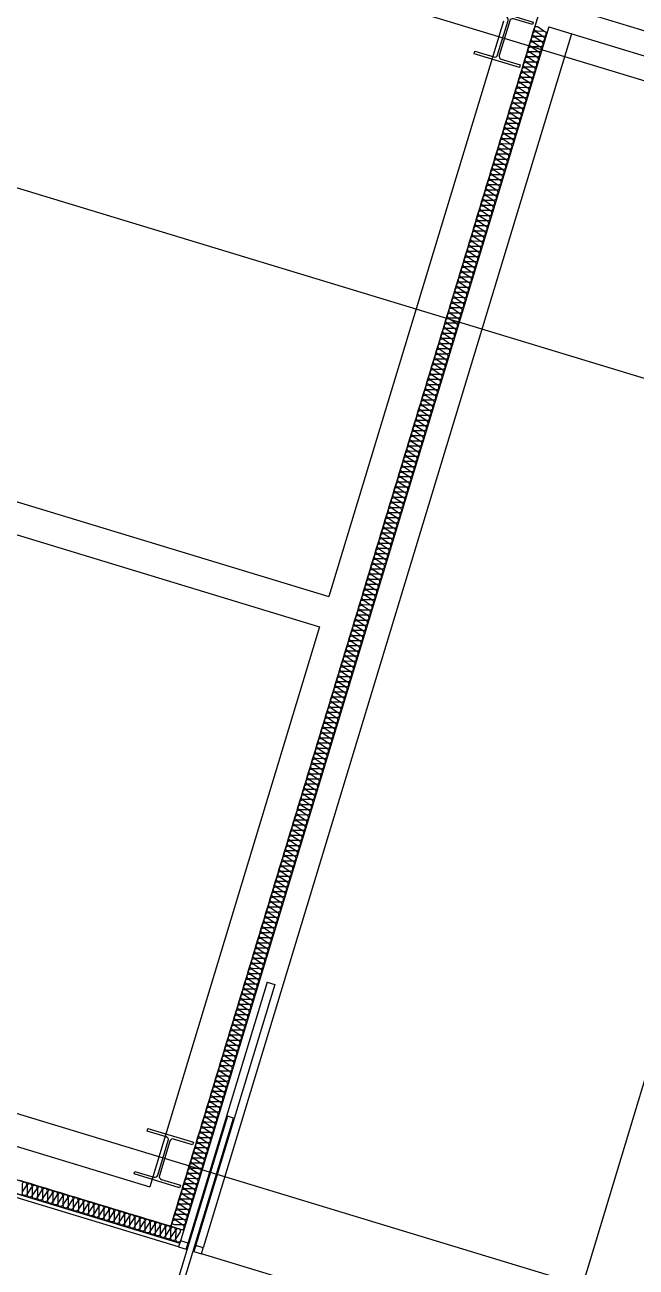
# Model space of a CAD drawing. Header units: metres. Extents: x 630750 to 860239, y 578133 to 726633.
# Drawn here: x 696844 to 700709, y 630627 to 638480 of the extents above; entities that cross this region are included whole.
import ezdxf

# ---------------------------------------------------------------- set-up
doc = ezdxf.new("R2010")
doc.units = ezdxf.units.M
doc.header["$LTSCALE"] = 300
doc.linetypes.add('CENTER', pattern=[50.8, 31.75, -6.35, 6.35, -6.35])
for name, color, linetype in [('A-CEN-1', 1, 'Continuous'), ('A-WAL-BLK', 3, 'Continuous'), ('A-WAL-DW', 7, 'Continuous'), ('IN', 8, 'Continuous'), ('KUK-DOOR-FRAME', 4, 'Continuous'), ('KUK-F-DOOR', 4, 'Continuous'), ('KUK-F-LEVEL', 4, 'Continuous'), ('KUK-WALL-DRYWALL', 4, 'Continuous'), ('KUK-WALL-FIN 1', 30, 'Continuous'), ('NP', 171, 'Continuous'), ('STEL', 3, 'Continuous'), ('STL', 3, 'Continuous')]:
    doc.layers.add(name, color=color, linetype=linetype)

# ---------------------------------------------------------------- blocks, each defined once
blk = doc.blocks.new('*U19')
at = {"layer": 'IN'}
for points in [[(0, -0.741, 1.344031), (0.35, -0.741), (0.2, -0.241, -1.344031), (0.55, -0.241), (0.4, -0.741)], [(0.4, -0.741, 1.344031), (0.75, -0.741), (0.6, -0.241, -1.344031), (0.95, -0.241), (0.8, -0.741)], [(0.8, -0.741, 1.344031), (1.15, -0.741), (1, -0.241, -1.344031), (1.35, -0.241), (1.2, -0.741)], [(1.2, -0.741, 1.344031), (1.55, -0.741), (1.4, -0.241, -1.344031), (1.75, -0.241), (1.6, -0.741)], [(1.6, -0.741, 1.344031), (1.95, -0.741), (1.8, -0.241, -1.344031), (2.15, -0.241), (2, -0.741)], [(2, -0.741, 1.344031), (2.35, -0.741), (2.2, -0.241, -1.344031), (2.55, -0.241), (2.4, -0.741)], [(2.4, -0.741, 1.344031), (2.75, -0.741), (2.6, -0.241, -1.344031), (2.95, -0.241), (2.8, -0.741)], [(2.8, -0.741, 1.344031), (3.15, -0.741), (3, -0.241, -1.344031), (3.35, -0.241), (3.2, -0.741)], [(3.2, -0.741, 1.344031), (3.55, -0.741), (3.4, -0.241, -1.344031), (3.75, -0.241), (3.6, -0.741)], [(3.6, -0.741, 1.344031), (3.95, -0.741), (3.8, -0.241, -1.344031), (4.15, -0.241), (4, -0.741)], [(4, -0.741, 1.344031), (4.35, -0.741), (4.2, -0.241, -1.344031), (4.55, -0.241), (4.4, -0.741)], [(4.4, -0.741, 1.344031), (4.75, -0.741), (4.6, -0.241, -1.344031), (4.95, -0.241), (4.8, -0.741)], [(4.8, -0.741, 1.344031), (5.15, -0.741), (5, -0.241, -1.344031), (5.35, -0.241), (5.2, -0.741)], [(5.2, -0.741, 1.344031), (5.55, -0.741), (5.4, -0.241, -1.344031), (5.75, -0.241), (5.6, -0.741)], [(5.6, -0.741, 1.344031), (5.95, -0.741), (5.8, -0.241, -1.344031), (6.15, -0.241), (6, -0.741)], [(6, -0.741, 1.344031), (6.35, -0.741), (6.2, -0.241, -1.344031), (6.55, -0.241), (6.4, -0.741)], [(6.4, -0.741, 1.344031), (6.75, -0.741), (6.6, -0.241, -1.344031), (6.95, -0.241), (6.8, -0.741)], [(6.8, -0.741, 1.344031), (7.15, -0.741), (7, -0.241, -1.344031), (7.35, -0.241), (7.2, -0.741)], [(7.2, -0.741, 1.344031), (7.55, -0.741), (7.4, -0.241, -1.344031), (7.75, -0.241), (7.6, -0.741)], [(7.6, -0.741, 1.344031), (7.95, -0.741), (7.8, -0.241, -1.344031), (8.15, -0.241), (8, -0.741)], [(8, -0.741, 1.344031), (8.35, -0.741), (8.2, -0.241, -1.344031), (8.55, -0.241), (8.4, -0.741)], [(8.4, -0.741, 1.344031), (8.75, -0.741), (8.6, -0.241, -1.344031), (8.95, -0.241), (8.8, -0.741)], [(8.8, -0.741, 1.344031), (9.15, -0.741), (9, -0.241, -1.344031), (9.35, -0.241), (9.2, -0.741)], [(9.2, -0.741, 1.344031), (9.55, -0.741), (9.4, -0.241, -1.344031), (9.75, -0.241), (9.6, -0.741)], [(9.6, -0.741, 1.344031), (9.95, -0.741), (9.8, -0.241, -1.344031), (10.15, -0.241), (10, -0.741)], [(10, -0.741, 1.344031), (10.35, -0.741), (10.2, -0.241, -1.344031), (10.55, -0.241), (10.4, -0.741)], [(10.4, -0.741, 1.344031), (10.75, -0.741), (10.6, -0.241, -1.344031), (10.95, -0.241), (10.8, -0.741)], [(10.8, -0.741, 1.344031), (11.15, -0.741), (11, -0.241, -1.344031), (11.35, -0.241), (11.2, -0.741)], [(11.2, -0.741, 1.344031), (11.55, -0.741), (11.4, -0.241, -1.344031), (11.75, -0.241), (11.6, -0.741)], [(11.6, -0.741, 1.344031), (11.95, -0.741), (11.8, -0.241, -1.344031), (12.15, -0.241), (12, -0.741)], [(12, -0.741, 1.344031), (12.35, -0.741), (12.2, -0.241, -1.344031), (12.55, -0.241), (12.4, -0.741)], [(12.4, -0.741, 1.344031), (12.75, -0.741), (12.6, -0.241, -1.344031), (12.95, -0.241), (12.8, -0.741)], [(12.8, -0.741, 1.344031), (13.15, -0.741), (13, -0.241, -1.344031), (13.35, -0.241), (13.2, -0.741)], [(13.2, -0.741, 1.344031), (13.55, -0.741), (13.4, -0.241, -1.344031), (13.75, -0.241), (13.6, -0.741)], [(13.6, -0.741, 1.344031), (13.95, -0.741), (13.8, -0.241, -1.344031), (14.15, -0.241), (14, -0.741)], [(14, -0.741, 1.344031), (14.35, -0.741), (14.2, -0.241, -1.344031), (14.55, -0.241), (14.4, -0.741)], [(14.4, -0.741, 1.344031), (14.75, -0.741), (14.6, -0.241, -1.344031), (14.95, -0.241), (14.8, -0.741)], [(14.8, -0.741, 1.344031), (15.15, -0.741), (15, -0.241, -1.344031), (15.35, -0.241), (15.2, -0.741)], [(15.2, -0.741, 1.344031), (15.55, -0.741), (15.4, -0.241, -1.344031), (15.75, -0.241), (15.6, -0.741)], [(15.6, -0.741, 1.344031), (15.95, -0.741), (15.8, -0.241, -1.344031), (16.15, -0.241), (16, -0.741)], [(16, -0.741, 1.344031), (16.35, -0.741), (16.2, -0.241, -1.344031), (16.55, -0.241), (16.4, -0.741)], [(16.4, -0.741, 1.344031), (16.75, -0.741), (16.6, -0.241, -1.344031), (16.95, -0.241), (16.8, -0.741)], [(16.8, -0.741, 1.344031), (17.15, -0.741), (17, -0.241, -1.344031), (17.35, -0.241), (17.2, -0.741)], [(17.2, -0.741, 1.344031), (17.55, -0.741), (17.4, -0.241, -1.344031), (17.75, -0.241), (17.6, -0.741)], [(17.6, -0.741, 1.344031), (17.95, -0.741), (17.8, -0.241, -1.344031), (18.15, -0.241), (18, -0.741)], [(18, -0.741, 1.344031), (18.35, -0.741), (18.2, -0.241, -1.344031), (18.55, -0.241), (18.4, -0.741)], [(18.4, -0.741, 1.344031), (18.75, -0.741), (18.6, -0.241, -1.344031), (18.95, -0.241), (18.8, -0.741)], [(18.8, -0.741, 1.344031), (19.15, -0.741), (19, -0.241, -1.344031), (19.35, -0.241), (19.2, -0.741)], [(19.2, -0.741, 1.344031), (19.55, -0.741), (19.4, -0.241, -1.344031), (19.75, -0.241), (19.6, -0.741)], [(19.6, -0.741, 1.344031), (19.95, -0.741), (19.8, -0.241, -1.344031), (20.15, -0.241), (20, -0.741)], [(20, -0.741, 1.344031), (20.35, -0.741), (20.2, -0.241, -1.344031), (20.55, -0.241), (20.4, -0.741)], [(20.4, -0.741, 1.344031), (20.75, -0.741), (20.6, -0.241, -1.344031), (20.95, -0.241), (20.8, -0.741)], [(20.8, -0.741, 1.344031), (21.15, -0.741), (21, -0.241, -1.344031), (21.35, -0.241), (21.2, -0.741)], [(21.2, -0.741, 1.344031), (21.55, -0.741), (21.4, -0.241, -1.344031), (21.75, -0.241), (21.6, -0.741)], [(21.6, -0.741, 1.344031), (21.95, -0.741), (21.8, -0.241, -1.344031), (22.15, -0.241), (22, -0.741)], [(22, -0.741, 1.344031), (22.35, -0.741), (22.2, -0.241, -1.344031), (22.55, -0.241), (22.4, -0.741)], [(22.4, -0.741, 1.344031), (22.75, -0.741), (22.6, -0.241, -1.344031), (22.95, -0.241), (22.8, -0.741)], [(22.8, -0.741, 1.344031), (23.15, -0.741), (23, -0.241, -1.344031), (23.35, -0.241), (23.2, -0.741)], [(23.2, -0.741, 1.344031), (23.55, -0.741), (23.4, -0.241, -1.344031), (23.75, -0.241), (23.6, -0.741)], [(23.6, -0.741, 1.344031), (23.95, -0.741), (23.8, -0.241, -1.344031), (24.15, -0.241), (24, -0.741)], [(24, -0.741, 1.344031), (24.35, -0.741), (24.2, -0.241, -1.344031), (24.55, -0.241), (24.4, -0.741)], [(24.4, -0.741, 1.344031), (24.75, -0.741), (24.6, -0.241, -1.344031), (24.95, -0.241), (24.8, -0.741)], [(24.8, -0.741, 1.344031), (25.15, -0.741), (25, -0.241, -1.344031), (25.35, -0.241), (25.2, -0.741)], [(25.2, -0.741, 1.344031), (25.55, -0.741), (25.4, -0.241, -1.344031), (25.75, -0.241), (25.6, -0.741)], [(25.6, -0.741, 1.344031), (25.95, -0.741), (25.8, -0.241, -1.344031), (26.15, -0.241), (26, -0.741)], [(26, -0.741, 1.344031), (26.35, -0.741), (26.2, -0.241, -1.344031), (26.55, -0.241), (26.4, -0.741)], [(26.4, -0.741, 1.344031), (26.75, -0.741), (26.6, -0.241, -1.344031), (26.95, -0.241), (26.8, -0.741)], [(26.8, -0.741, 1.344031), (27.15, -0.741), (27, -0.241, -1.344031), (27.35, -0.241), (27.2, -0.741)], [(27.2, -0.741, 1.344031), (27.55, -0.741), (27.4, -0.241, -1.344031), (27.75, -0.241), (27.6, -0.741)], [(27.6, -0.741, 1.344031), (27.95, -0.741), (27.8, -0.241, -1.344031), (28.15, -0.241), (28, -0.741)], [(28, -0.741, 1.344031), (28.35, -0.741), (28.2, -0.241, -1.344031), (28.55, -0.241), (28.4, -0.741)], [(28.4, -0.741, 1.344031), (28.75, -0.741), (28.6, -0.241, -1.344031), (28.95, -0.241), (28.8, -0.741)], [(28.8, -0.741, 1.344031), (29.15, -0.741), (29, -0.241, -1.344031), (29.35, -0.241), (29.2, -0.741)], [(29.2, -0.741, 1.344031), (29.55, -0.741), (29.4, -0.241, -1.344031), (29.75, -0.241), (29.6, -0.741)], [(29.6, -0.741, 1.344031), (29.95, -0.741), (29.8, -0.241, -1.344031), (30.15, -0.241), (30, -0.741)], [(30, -0.741, 1.344031), (30.35, -0.741), (30.2, -0.241, -1.344031), (30.55, -0.241), (30.4, -0.741)], [(30.4, -0.741, 1.344031), (30.75, -0.741), (30.6, -0.241, -1.344031), (30.95, -0.241), (30.8, -0.741)], [(30.8, -0.741, 1.344031), (31.15, -0.741), (31, -0.241, -1.344031), (31.35, -0.241), (31.2, -0.741)], [(31.2, -0.741, 1.344031), (31.55, -0.741), (31.4, -0.241, -1.344031), (31.75, -0.241), (31.6, -0.741)], [(31.6, -0.741, 1.344031), (31.95, -0.741), (31.8, -0.241, -1.344031), (32.15, -0.241), (32, -0.741)], [(32, -0.741, 1.344031), (32.35, -0.741), (32.2, -0.241, -1.344031), (32.55, -0.241), (32.4, -0.741)], [(32.4, -0.741, 1.344031), (32.75, -0.741), (32.6, -0.241, -1.344031), (32.95, -0.241), (32.8, -0.741)], [(32.8, -0.741, 1.344031), (33.15, -0.741), (33, -0.241, -1.344031), (33.35, -0.241), (33.2, -0.741)], [(33.2, -0.741, 1.344031), (33.55, -0.741), (33.4, -0.241, -1.344031), (33.75, -0.241), (33.6, -0.741)], [(33.6, -0.741, 1.344031), (33.95, -0.741), (33.8, -0.241, -1.344031), (34.15, -0.241), (34, -0.741)], [(34, -0.741, 1.344031), (34.35, -0.741), (34.2, -0.241, -1.344031), (34.55, -0.241), (34.4, -0.741)], [(34.4, -0.741, 1.344031), (34.75, -0.741), (34.6, -0.241, -1.344031), (34.95, -0.241), (34.8, -0.741)], [(34.8, -0.741, 1.344031), (35.15, -0.741), (35, -0.241, -1.344031), (35.35, -0.241), (35.2, -0.741)], [(35.2, -0.741, 1.344031), (35.55, -0.741), (35.4, -0.241, -1.344031), (35.75, -0.241), (35.6, -0.741)], [(35.6, -0.741, 1.344031), (35.95, -0.741), (35.8, -0.241, -1.344031), (36.15, -0.241), (36, -0.741)], [(36, -0.741, 1.344031), (36.35, -0.741), (36.2, -0.241, -1.344031), (36.55, -0.241), (36.4, -0.741)], [(36.4, -0.741, 1.344031), (36.75, -0.741), (36.6, -0.241, -1.344031), (36.95, -0.241), (36.8, -0.741)], [(36.8, -0.741, 1.344031), (37.15, -0.741), (37, -0.241, -1.344031), (37.35, -0.241), (37.2, -0.741)], [(37.2, -0.741, 1.344031), (37.55, -0.741), (37.4, -0.241, -1.344031), (37.75, -0.241), (37.6, -0.741)], [(37.6, -0.741, 1.344031), (37.95, -0.741), (37.8, -0.241, -1.344031), (38.15, -0.241), (38, -0.741)], [(38, -0.741, 1.344031), (38.35, -0.741), (38.2, -0.241, -1.344031), (38.55, -0.241), (38.4, -0.741)], [(38.4, -0.741, 1.344031), (38.75, -0.741), (38.6, -0.241, -1.344031), (38.95, -0.241), (38.8, -0.741)], [(38.8, -0.741, 1.344031), (39.15, -0.741), (39, -0.241, -1.344031), (39.35, -0.241), (39.2, -0.741)], [(39.2, -0.741, 1.344031), (39.55, -0.741), (39.4, -0.241, -1.344031), (39.75, -0.241), (39.6, -0.741)], [(39.6, -0.741, 1.344031), (39.95, -0.741), (39.8, -0.241, -1.344031), (40.15, -0.241), (40, -0.741)], [(40, -0.741, 1.344031), (40.35, -0.741), (40.2, -0.241, -1.344031), (40.55, -0.241), (40.4, -0.741)], [(40.4, -0.741, 1.344031), (40.75, -0.741), (40.6, -0.241, -1.344031), (40.95, -0.241), (40.8, -0.741)], [(40.8, -0.741, 1.344031), (41.15, -0.741), (41, -0.241, -1.344031), (41.35, -0.241), (41.2, -0.741)], [(41.2, -0.741, 1.344031), (41.55, -0.741), (41.4, -0.241, -1.344031), (41.75, -0.241), (41.6, -0.741)], [(41.6, -0.741, 1.344031), (41.95, -0.741), (41.8, -0.241, -1.344031), (42.15, -0.241), (42, -0.741)], [(42, -0.741, 1.344031), (42.35, -0.741), (42.2, -0.241, -1.344031), (42.55, -0.241), (42.4, -0.741)], [(42.4, -0.741, 1.344031), (42.75, -0.741), (42.6, -0.241, -1.344031), (42.95, -0.241), (42.8, -0.741)], [(42.8, -0.741, 1.344031), (43.15, -0.741), (43, -0.241, -1.344031), (43.35, -0.241), (43.2, -0.741)], [(43.2, -0.741, 1.344031), (43.55, -0.741), (43.4, -0.241, -1.344031), (43.75, -0.241), (43.6, -0.741)], [(43.6, -0.741, 1.344031), (43.95, -0.741), (43.8, -0.241, -1.344031), (44.15, -0.241), (44, -0.741)], [(44, -0.741, 1.344031), (44.35, -0.741), (44.2, -0.241, -1.344031), (44.55, -0.241), (44.4, -0.741)], [(44.4, -0.741, 1.344031), (44.75, -0.741), (44.6, -0.241, -1.344031), (44.95, -0.241), (44.8, -0.741)], [(44.8, -0.741, 1.344031), (45.15, -0.741), (45, -0.241, -1.344031), (45.35, -0.241), (45.2, -0.741)], [(45.2, -0.741, 1.344031), (45.55, -0.741), (45.4, -0.241, -1.344031), (45.75, -0.241), (45.6, -0.741)], [(45.6, -0.741, 1.344031), (45.95, -0.741), (45.8, -0.241, -1.344031), (46.15, -0.241), (46, -0.741)], [(46, -0.741, 1.344031), (46.35, -0.741), (46.2, -0.241, -1.344031), (46.55, -0.241), (46.4, -0.741)], [(46.4, -0.741, 1.344031), (46.75, -0.741), (46.6, -0.241, -1.344031), (46.95, -0.241), (46.8, -0.741)], [(46.8, -0.741, 1.344031), (47.15, -0.741), (47, -0.241, -1.344031), (47.35, -0.241), (47.2, -0.741)], [(47.2, -0.741, 1.344031), (47.55, -0.741), (47.4, -0.241, -1.344031), (47.75, -0.241), (47.6, -0.741)], [(47.6, -0.741, 1.344031), (47.95, -0.741), (47.8, -0.241, -1.344031), (48.15, -0.241), (48, -0.741)], [(48, -0.741, 1.344031), (48.35, -0.741), (48.2, -0.241, -1.344031), (48.55, -0.241), (48.4, -0.741)], [(48.4, -0.741, 1.344031), (48.75, -0.741), (48.6, -0.241, -1.344031), (48.95, -0.241), (48.8, -0.741)], [(48.8, -0.741, 1.344031), (49.15, -0.741), (49, -0.241, -1.344031), (49.35, -0.241), (49.2, -0.741)], [(49.2, -0.741, 1.344031), (49.55, -0.741), (49.4, -0.241, -1.344031), (49.75, -0.241), (49.6, -0.741)], [(49.6, -0.741, 1.344031), (49.95, -0.741), (49.8, -0.241, -1.344031), (50.15, -0.241), (50, -0.741)], [(50, -0.741, 1.344031), (50.35, -0.741), (50.2, -0.241, -1.344031), (50.55, -0.241), (50.4, -0.741)], [(50.4, -0.741, 1.344031), (50.75, -0.741), (50.6, -0.241, -1.344031), (50.95, -0.241), (50.8, -0.741)], [(50.8, -0.741, 1.344031), (51.15, -0.741), (51, -0.241, -1.344031), (51.35, -0.241), (51.2, -0.741)], [(51.2, -0.741, 1.344031), (51.55, -0.741), (51.4, -0.241, -1.344031), (51.75, -0.241), (51.6, -0.741)], [(51.6, -0.741, 1.344031), (51.95, -0.741), (51.8, -0.241, -1.344031), (52.15, -0.241), (52, -0.741)], [(52, -0.741, 1.344031), (52.35, -0.741), (52.2, -0.241, -1.344031), (52.55, -0.241), (52.4, -0.741)], [(52.4, -0.741, 1.344031), (52.75, -0.741), (52.6, -0.241, -1.344031), (52.95, -0.241), (52.8, -0.741)], [(52.8, -0.741, 1.344031), (53.15, -0.741), (53, -0.241, -1.344031), (53.35, -0.241), (53.2, -0.741)], [(53.2, -0.741, 1.344031), (53.55, -0.741), (53.4, -0.241, -1.344031), (53.75, -0.241), (53.6, -0.741)], [(53.6, -0.741, 1.344031), (53.95, -0.741), (53.8, -0.241, -1.344031), (54.15, -0.241), (54, -0.741)], [(54, -0.741, 1.344031), (54.35, -0.741), (54.2, -0.241, -1.344031), (54.55, -0.241), (54.4, -0.741)], [(54.4, -0.741, 1.344031), (54.75, -0.741), (54.6, -0.241, -1.344031), (54.95, -0.241), (54.8, -0.741)], [(54.8, -0.741, 1.344031), (55.15, -0.741), (55, -0.241, -1.344031), (55.35, -0.241), (55.2, -0.741)], [(55.2, -0.741, 1.344031), (55.55, -0.741), (55.4, -0.241, -1.344031), (55.75, -0.241), (55.6, -0.741)], [(55.6, -0.741, 1.344031), (55.95, -0.741), (55.8, -0.241, -1.344031), (56.15, -0.241), (56, -0.741)], [(56, -0.741, 1.344031), (56.35, -0.741), (56.2, -0.241, -1.344031), (56.55, -0.241), (56.4, -0.741)], [(56.4, -0.741, 1.344031), (56.75, -0.741), (56.6, -0.241, -1.344031), (56.95, -0.241), (56.8, -0.741)], [(56.8, -0.741, 1.344031), (57.15, -0.741), (57, -0.241, -1.344031), (57.35, -0.241), (57.2, -0.741)], [(57.2, -0.741, 1.344031), (57.55, -0.741), (57.4, -0.241, -1.344031), (57.75, -0.241), (57.6, -0.741)], [(57.6, -0.741, 1.344031), (57.95, -0.741), (57.8, -0.241, -1.344031), (58.15, -0.241), (58, -0.741)], [(58, -0.741, 1.344031), (58.35, -0.741), (58.2, -0.241, -1.344031), (58.55, -0.241), (58.4, -0.741)], [(58.4, -0.741, 1.344031), (58.75, -0.741), (58.6, -0.241, -1.344031), (58.95, -0.241), (58.8, -0.741)], [(58.8, -0.741, 1.344031), (59.15, -0.741), (59, -0.241, -1.344031), (59.35, -0.241), (59.2, -0.741)], [(59.2, -0.741, 1.344031), (59.55, -0.741), (59.4, -0.241, -1.344031), (59.75, -0.241), (59.6, -0.741)], [(59.6, -0.741, 1.344031), (59.95, -0.741), (59.8, -0.241, -1.344031), (60.15, -0.241), (60, -0.741)], [(60, -0.741, 1.344031), (60.35, -0.741), (60.2, -0.241, -1.344031), (60.55, -0.241), (60.4, -0.741)], [(60.4, -0.741, 1.344031), (60.75, -0.741), (60.6, -0.241, -1.344031), (60.95, -0.241), (60.8, -0.741)], [(60.8, -0.741, 1.344031), (61.15, -0.741), (61, -0.241, -1.344031), (61.35, -0.241), (61.2, -0.741)], [(61.2, -0.741, 1.344031), (61.55, -0.741), (61.4, -0.241, -1.344031), (61.75, -0.241), (61.6, -0.741)], [(61.6, -0.741, 1.344031), (61.95, -0.741), (61.8, -0.241, -1.344031), (62.15, -0.241), (62, -0.741)], [(62, -0.741, 1.344031), (62.35, -0.741), (62.2, -0.241, -1.344031), (62.55, -0.241), (62.4, -0.741)], [(62.4, -0.741, 1.344031), (62.75, -0.741), (62.6, -0.241, -1.344031), (62.95, -0.241), (62.8, -0.741)], [(62.8, -0.741, 1.344031), (63.15, -0.741), (63, -0.241, -1.344031), (63.35, -0.241), (63.2, -0.741)], [(63.2, -0.741, 1.344031), (63.55, -0.741), (63.4, -0.241, -1.344031), (63.75, -0.241), (63.6, -0.741)], [(63.6, -0.741, 1.344031), (63.95, -0.741), (63.8, -0.241, -1.344031), (64.15, -0.241), (64, -0.741)], [(64, -0.741, 1.344031), (64.35, -0.741), (64.2, -0.241, -1.344031), (64.55, -0.241), (64.4, -0.741)], [(64.4, -0.741, 1.344031), (64.75, -0.741), (64.6, -0.241, -1.344031), (64.95, -0.241), (64.8, -0.741)], [(64.8, -0.741, 1.344031), (65.15, -0.741), (65, -0.241, -1.344031), (65.35, -0.241), (65.2, -0.741)], [(65.2, -0.741, 1.344031), (65.55, -0.741), (65.4, -0.241, -1.344031), (65.75, -0.241), (65.6, -0.741)], [(65.6, -0.741, 1.344031), (65.95, -0.741), (65.8, -0.241, -1.344031), (66.15, -0.241), (66, -0.741)], [(66, -0.741, 1.344031), (66.35, -0.741), (66.2, -0.241, -1.344031), (66.55, -0.241), (66.4, -0.741)], [(66.4, -0.741, 1.344031), (66.75, -0.741), (66.6, -0.241, -1.344031), (66.95, -0.241), (66.8, -0.741)], [(66.8, -0.741, 1.344031), (67.15, -0.741), (67, -0.241, -1.344031), (67.35, -0.241), (67.2, -0.741)], [(67.2, -0.741, 1.344031), (67.55, -0.741), (67.4, -0.241, -1.344031), (67.75, -0.241), (67.6, -0.741)], [(67.6, -0.741, 1.344031), (67.95, -0.741), (67.8, -0.241, -1.344031), (68.15, -0.241), (68, -0.741)], [(68, -0.741, 1.344031), (68.35, -0.741), (68.2, -0.241, -1.344031), (68.55, -0.241), (68.4, -0.741)], [(68.4, -0.741, 1.344031), (68.75, -0.741), (68.6, -0.241, -1.344031), (68.95, -0.241), (68.8, -0.741)], [(68.8, -0.741, 1.344031), (69.15, -0.741), (69, -0.241, -1.344031), (69.35, -0.241), (69.2, -0.741)], [(69.2, -0.741, 1.344031), (69.55, -0.741), (69.4, -0.241, -1.344031), (69.75, -0.241), (69.6, -0.741)], [(69.6, -0.741, 1.344031), (69.95, -0.741), (69.8, -0.241, -1.344031), (70.15, -0.241), (70, -0.741)], [(70, -0.741, 1.344031), (70.35, -0.741), (70.2, -0.241, -1.344031), (70.55, -0.241), (70.4, -0.741)], [(70.4, -0.741, 1.344031), (70.75, -0.741), (70.6, -0.241, -1.344031), (70.95, -0.241), (70.8, -0.741)], [(70.8, -0.741, 1.344031), (71.15, -0.741), (71, -0.241, -1.344031), (71.35, -0.241), (71.2, -0.741)], [(71.2, -0.741, 1.344031), (71.55, -0.741), (71.4, -0.241, -1.344031), (71.75, -0.241), (71.6, -0.741)], [(71.6, -0.741, 1.344031), (71.95, -0.741), (71.8, -0.241, -1.344031), (72.15, -0.241), (72, -0.741)], [(72, -0.741, 1.344031), (72.35, -0.741), (72.2, -0.241, -1.344031), (72.55, -0.241), (72.4, -0.741)], [(72.4, -0.741, 1.344031), (72.75, -0.741), (72.6, -0.241, -1.344031), (72.95, -0.241), (72.8, -0.741)], [(72.8, -0.741, 1.344031), (73.15, -0.741), (73, -0.241, -1.344031), (73.35, -0.241), (73.2, -0.741)], [(73.2, -0.741, 1.344031), (73.55, -0.741), (73.4, -0.241, -1.344031), (73.75, -0.241), (73.6, -0.741)], [(73.6, -0.741, 1.344031), (73.95, -0.741), (73.8, -0.241, -1.344031), (74.15, -0.241), (74, -0.741)], [(74, -0.741, 1.344031), (74.35, -0.741), (74.2, -0.241, -1.344031), (74.55, -0.241), (74.4, -0.741)], [(74.4, -0.741, 1.344031), (74.75, -0.741), (74.6, -0.241, -1.344031), (74.95, -0.241), (74.8, -0.741)], [(74.8, -0.741, 1.344031), (75.15, -0.741), (75, -0.241, -1.344031), (75.35, -0.241), (75.2, -0.741)], [(75.2, -0.741, 1.344031), (75.55, -0.741), (75.4, -0.241, -1.344031), (75.75, -0.241), (75.6, -0.741)], [(75.6, -0.741, 1.344031), (75.95, -0.741), (75.8, -0.241, -1.344031), (76.15, -0.241), (76, -0.741)], [(76, -0.741, 1.344031), (76.35, -0.741), (76.2, -0.241, -1.344031), (76.55, -0.241), (76.4, -0.741)], [(76.4, -0.741, 1.344031), (76.75, -0.741), (76.6, -0.241, -1.344031), (76.95, -0.241), (76.8, -0.741)], [(76.8, -0.741, 1.344031), (77.15, -0.741), (77, -0.241, -1.344031), (77.35, -0.241), (77.2, -0.741)], [(77.2, -0.741, 1.344031), (77.55, -0.741), (77.4, -0.241, -1.344031), (77.75, -0.241), (77.6, -0.741)], [(77.6, -0.741, 1.344031), (77.95, -0.741), (77.8, -0.241, -1.344031), (78.15, -0.241), (78, -0.741)], [(78, -0.741, 1.344031), (78.35, -0.741), (78.2, -0.241, -1.344031), (78.55, -0.241), (78.4, -0.741)], [(78.4, -0.741, 1.344031), (78.75, -0.741), (78.6, -0.241, -1.344031), (78.95, -0.241), (78.8, -0.741)], [(78.8, -0.741, 1.344031), (79.15, -0.741), (79, -0.241, -1.344031), (79.35, -0.241), (79.2, -0.741)], [(79.2, -0.741, 1.344031), (79.55, -0.741), (79.4, -0.241, -1.344031), (79.75, -0.241), (79.6, -0.741)], [(79.6, -0.741, 1.344031), (79.95, -0.741), (79.8, -0.241, -1.344031), (80.15, -0.241), (80, -0.741)], [(80, -0.741, 1.344031), (80.35, -0.741), (80.2, -0.241, -1.344031), (80.55, -0.241), (80.4, -0.741)], [(80.4, -0.741, 1.344031), (80.75, -0.741), (80.6, -0.241, -1.344031), (80.95, -0.241), (80.8, -0.741)], [(80.8, -0.741, 1.344031), (81.15, -0.741), (81, -0.241, -1.344031), (81.35, -0.241), (81.2, -0.741)], [(81.2, -0.741, 1.344031), (81.55, -0.741), (81.4, -0.241, -1.344031), (81.75, -0.241), (81.6, -0.741)], [(81.6, -0.741, 1.344031), (81.95, -0.741), (81.8, -0.241, -1.344031), (82.15, -0.241), (82, -0.741)], [(82, -0.741, 1.344031), (82.35, -0.741), (82.2, -0.241, -1.344031), (82.55, -0.241), (82.4, -0.741)], [(82.4, -0.741, 1.344031), (82.75, -0.741), (82.6, -0.241, -1.344031), (82.95, -0.241), (82.8, -0.741)], [(82.8, -0.741, 1.344031), (83.15, -0.741), (83, -0.241, -1.344031), (83.35, -0.241), (83.2, -0.741)], [(83.2, -0.741, 1.344031), (83.55, -0.741), (83.4, -0.241, -1.344031), (83.75, -0.241), (83.6, -0.741)], [(83.6, -0.741, 1.344031), (83.95, -0.741), (83.8, -0.241, -1.344031), (84.15, -0.241), (84, -0.741)], [(84, -0.741, 1.344031), (84.35, -0.741), (84.2, -0.241, -1.344031), (84.55, -0.241), (84.4, -0.741)], [(84.4, -0.741, 1.344031), (84.75, -0.741), (84.6, -0.241, -1.344031), (84.95, -0.241), (84.8, -0.741)], [(84.8, -0.741, 1.344031), (85.15, -0.741), (85, -0.241, -1.344031), (85.35, -0.241), (85.2, -0.741)], [(85.2, -0.741, 1.344031), (85.55, -0.741), (85.4, -0.241, -1.344031), (85.75, -0.241), (85.6, -0.741)], [(85.6, -0.741, 1.344031), (85.95, -0.741), (85.8, -0.241, -1.344031), (86.15, -0.241), (86, -0.741)], [(86, -0.741, 1.344031), (86.35, -0.741), (86.2, -0.241, -1.344031), (86.55, -0.241), (86.4, -0.741)], [(86.4, -0.741, 1.344031), (86.75, -0.741), (86.6, -0.241, -1.344031), (86.95, -0.241), (86.8, -0.741)], [(86.8, -0.741, 1.344031), (87.15, -0.741), (87, -0.241, -1.344031), (87.35, -0.241), (87.2, -0.741)], [(87.2, -0.741, 1.344031), (87.55, -0.741), (87.4, -0.241, -1.344031), (87.75, -0.241), (87.6, -0.741)], [(87.6, -0.741, 1.344031), (87.95, -0.741), (87.8, -0.241, -1.344031), (88.15, -0.241), (88, -0.741)], [(88, -0.741, 1.344031), (88.35, -0.741), (88.2, -0.241, -1.344031), (88.55, -0.241), (88.4, -0.741)], [(88.4, -0.741, 1.344031), (88.75, -0.741), (88.6, -0.241, -1.344031), (88.95, -0.241), (88.8, -0.741)], [(88.8, -0.741, 1.344031), (89.15, -0.741), (89, -0.241, -1.344031), (89.35, -0.241), (89.2, -0.741)], [(89.2, -0.741, 1.344031), (89.55, -0.741), (89.4, -0.241, -1.344031), (89.75, -0.241), (89.6, -0.741)], [(89.6, -0.741, 1.344031), (89.95, -0.741), (89.8, -0.241, -1.344031), (90.15, -0.241), (90, -0.741)], [(90, -0.741, 1.344031), (90.35, -0.741), (90.2, -0.241, -1.344031), (90.55, -0.241), (90.4, -0.741)], [(90.4, -0.741, 1.344031), (90.75, -0.741), (90.6, -0.241, -1.344031), (90.95, -0.241), (90.8, -0.741)], [(90.8, -0.741, 1.344031), (91.15, -0.741), (91, -0.241, -1.344031), (91.35, -0.241), (91.2, -0.741)], [(91.2, -0.741, 1.344031), (91.55, -0.741), (91.4, -0.241, -1.344031), (91.75, -0.241), (91.6, -0.741)], [(91.6, -0.741, 1.344031), (91.95, -0.741), (91.8, -0.241, -1.344031), (92.15, -0.241), (92, -0.741)], [(92, -0.741, 1.344031), (92.35, -0.741), (92.2, -0.241, -1.344031), (92.55, -0.241), (92.4, -0.741)], [(92.4, -0.741, 1.344031), (92.75, -0.741), (92.6, -0.241, -1.344031), (92.95, -0.241), (92.8, -0.741)], [(92.8, -0.741, 1.344031), (93.15, -0.741), (93, -0.241, -1.344031), (93.35, -0.241), (93.2, -0.741)], [(93.2, -0.741, 1.344031), (93.55, -0.741), (93.4, -0.241, -1.344031), (93.75, -0.241), (93.6, -0.741)]]:
    blk.add_lwpolyline(points, format="xyb", dxfattribs=at)
at = {"layer": 'NP'}
for p, q in [((0, 0), (0.4, 0)), ((0.4, 0), (0.8, 0)), ((0.8, 0), (1.2, 0)), ((1.2, 0), (1.6, 0)), ((1.6, 0), (2, 0)), ((2, 0), (2.4, 0)), ((2.4, 0), (2.8, 0)), ((2.8, 0), (3.2, 0)), ((3.2, 0), (3.6, 0)), ((3.6, 0), (4, 0)), ((4, 0), (4.4, 0)), ((4.4, 0), (4.8, 0)), ((4.8, 0), (5.2, 0)), ((5.2, 0), (5.6, 0)), ((5.6, 0), (6, 0)), ((6, 0), (6.4, 0)), ((6.4, 0), (6.8, 0)), ((6.8, 0), (7.2, 0)), ((7.2, 0), (7.6, 0)), ((7.6, 0), (8, 0)), ((8, 0), (8.4, 0)), ((8.4, 0), (8.8, 0)), ((8.8, 0), (9.2, 0)), ((9.2, 0), (9.6, 0)), ((9.6, 0), (10, 0)), ((10, 0), (10.4, 0)), ((10.4, 0), (10.8, 0)), ((10.8, 0), (11.2, 0)), ((11.2, 0), (11.6, 0)), ((11.6, 0), (12, 0)), ((12, 0), (12.4, 0)), ((12.4, 0), (12.8, 0)), ((12.8, 0), (13.2, 0)), ((13.2, 0), (13.6, 0)), ((13.6, 0), (14, 0)), ((14, 0), (14.4, 0)), ((14.4, 0), (14.8, 0)), ((14.8, 0), (15.2, 0)), ((15.2, 0), (15.6, 0)), ((15.6, 0), (16, 0)), ((16, 0), (16.4, 0)), ((16.4, 0), (16.8, 0)), ((16.8, 0), (17.2, 0)), ((17.2, 0), (17.6, 0)), ((17.6, 0), (18, 0)), ((18, 0), (18.4, 0)), ((18.4, 0), (18.8, 0)), ((18.8, 0), (19.2, 0)), ((19.2, 0), (19.6, 0)), ((19.6, 0), (20, 0)), ((20, 0), (20.4, 0)), ((20.4, 0), (20.8, 0)), ((20.8, 0), (21.2, 0)), ((21.2, 0), (21.6, 0)), ((21.6, 0), (22, 0)), ((22, 0), (22.4, 0)), ((22.4, 0), (22.8, 0)), ((22.8, 0), (23.2, 0)), ((23.2, 0), (23.6, 0)), ((23.6, 0), (24, 0)), ((24, 0), (24.4, 0)), ((24.4, 0), (24.8, 0)), ((24.8, 0), (25.2, 0)), ((25.2, 0), (25.6, 0)), ((25.6, 0), (26, 0)), ((26, 0), (26.4, 0)), ((26.4, 0), (26.8, 0)), ((26.8, 0), (27.2, 0)), ((27.2, 0), (27.6, 0)), ((27.6, 0), (28, 0)), ((28, 0), (28.4, 0)), ((28.4, 0), (28.8, 0)), ((28.8, 0), (29.2, 0)), ((29.2, 0), (29.6, 0)), ((29.6, 0), (30, 0)), ((30, 0), (30.4, 0)), ((30.4, 0), (30.8, 0)), ((30.8, 0), (31.2, 0)), ((31.2, 0), (31.6, 0)), ((31.6, 0), (32, 0)), ((32, 0), (32.4, 0)), ((32.4, 0), (32.8, 0)), ((32.8, 0), (33.2, 0)), ((33.2, 0), (33.6, 0)), ((33.6, 0), (34, 0)), ((34, 0), (34.4, 0)), ((34.4, 0), (34.8, 0)), ((34.8, 0), (35.2, 0)), ((35.2, 0), (35.6, 0)), ((35.6, 0), (36, 0)), ((36, 0), (36.4, 0)), ((36.4, 0), (36.8, 0)), ((36.8, 0), (37.2, 0)), ((37.2, 0), (37.6, 0)), ((37.6, 0), (38, 0)), ((38, 0), (38.4, 0)), ((38.4, 0), (38.8, 0)), ((38.8, 0), (39.2, 0)), ((39.2, 0), (39.6, 0)), ((39.6, 0), (40, 0)), ((40, 0), (40.4, 0)), ((40.4, 0), (40.8, 0)), ((40.8, 0), (41.2, 0)), ((41.2, 0), (41.6, 0)), ((41.6, 0), (42, 0)), ((42, 0), (42.4, 0)), ((42.4, 0), (42.8, 0)), ((42.8, 0), (43.2, 0)), ((43.2, 0), (43.6, 0)), ((43.6, 0), (44, 0)), ((44, 0), (44.4, 0)), ((44.4, 0), (44.8, 0)), ((44.8, 0), (45.2, 0)), ((45.2, 0), (45.6, 0)), ((45.6, 0), (46, 0)), ((46, 0), (46.4, 0)), ((46.4, 0), (46.8, 0)), ((46.8, 0), (47.2, 0)), ((47.2, 0), (47.6, 0)), ((47.6, 0), (48, 0)), ((48, 0), (48.4, 0)), ((48.4, 0), (48.8, 0)), ((48.8, 0), (49.2, 0)), ((49.2, 0), (49.6, 0)), ((49.6, 0), (50, 0)), ((50, 0), (50.4, 0)), ((50.4, 0), (50.8, 0)), ((50.8, 0), (51.2, 0)), ((51.2, 0), (51.6, 0)), ((51.6, 0), (52, 0)), ((52, 0), (52.4, 0)), ((52.4, 0), (52.8, 0)), ((52.8, 0), (53.2, 0)), ((53.2, 0), (53.6, 0)), ((53.6, 0), (54, 0)), ((54, 0), (54.4, 0)), ((54.4, 0), (54.8, 0)), ((54.8, 0), (55.2, 0)), ((55.2, 0), (55.6, 0)), ((55.6, 0), (56, 0)), ((56, 0), (56.4, 0)), ((56.4, 0), (56.8, 0)), ((56.8, 0), (57.2, 0)), ((57.2, 0), (57.6, 0)), ((57.6, 0), (58, 0)), ((58, 0), (58.4, 0)), ((58.4, 0), (58.8, 0)), ((58.8, 0), (59.2, 0)), ((59.2, 0), (59.6, 0)), ((59.6, 0), (60, 0)), ((60, 0), (60.4, 0)), ((60.4, 0), (60.8, 0)), ((60.8, 0), (61.2, 0)), ((61.2, 0), (61.6, 0)), ((61.6, 0), (62, 0)), ((62, 0), (62.4, 0)), ((62.4, 0), (62.8, 0)), ((62.8, 0), (63.2, 0)), ((63.2, 0), (63.6, 0)), ((63.6, 0), (64, 0)), ((64, 0), (64.4, 0)), ((64.4, 0), (64.8, 0)), ((64.8, 0), (65.2, 0)), ((65.2, 0), (65.6, 0)), ((65.6, 0), (66, 0)), ((66, 0), (66.4, 0)), ((66.4, 0), (66.8, 0)), ((66.8, 0), (67.2, 0)), ((67.2, 0), (67.6, 0)), ((67.6, 0), (68, 0)), ((68, 0), (68.4, 0)), ((68.4, 0), (68.8, 0)), ((68.8, 0), (69.2, 0)), ((69.2, 0), (69.6, 0)), ((69.6, 0), (70, 0)), ((70, 0), (70.4, 0)), ((70.4, 0), (70.8, 0)), ((70.8, 0), (71.2, 0)), ((71.2, 0), (71.6, 0)), ((71.6, 0), (72, 0)), ((72, 0), (72.4, 0)), ((72.4, 0), (72.8, 0)), ((72.8, 0), (73.2, 0)), ((73.2, 0), (73.6, 0)), ((73.6, 0), (74, 0)), ((74, 0), (74.4, 0)), ((74.4, 0), (74.8, 0)), ((74.8, 0), (75.2, 0)), ((75.2, 0), (75.6, 0)), ((75.6, 0), (76, 0)), ((76, 0), (76.4, 0)), ((76.4, 0), (76.8, 0)), ((76.8, 0), (77.2, 0)), ((77.2, 0), (77.6, 0)), ((77.6, 0), (78, 0)), ((78, 0), (78.4, 0)), ((78.4, 0), (78.8, 0)), ((78.8, 0), (79.2, 0)), ((79.2, 0), (79.6, 0)), ((79.6, 0), (80, 0)), ((80, 0), (80.4, 0)), ((80.4, 0), (80.8, 0)), ((80.8, 0), (81.2, 0)), ((81.2, 0), (81.6, 0)), ((81.6, 0), (82, 0)), ((82, 0), (82.4, 0)), ((82.4, 0), (82.8, 0)), ((82.8, 0), (83.2, 0)), ((83.2, 0), (83.6, 0)), ((83.6, 0), (84, 0)), ((84, 0), (84.4, 0)), ((84.4, 0), (84.8, 0)), ((84.8, 0), (85.2, 0)), ((85.2, 0), (85.6, 0)), ((85.6, 0), (86, 0)), ((86, 0), (86.4, 0)), ((86.4, 0), (86.8, 0)), ((86.8, 0), (87.2, 0)), ((87.2, 0), (87.6, 0)), ((87.6, 0), (88, 0)), ((88, 0), (88.4, 0)), ((88.4, 0), (88.8, 0)), ((88.8, 0), (89.2, 0)), ((89.2, 0), (89.6, 0)), ((89.6, 0), (90, 0)), ((90, 0), (90.4, 0)), ((90.4, 0), (90.8, 0)), ((90.8, 0), (91.2, 0)), ((91.2, 0), (91.6, 0)), ((91.6, 0), (92, 0)), ((92, 0), (92.4, 0)), ((92.4, 0), (92.8, 0)), ((92.8, 0), (93.2, 0)), ((93.2, 0), (93.6, 0)), ((0, -1), (0.4, -1)), ((0.4, -1), (0.8, -1)), ((0.8, -1), (1.2, -1)), ((1.2, -1), (1.6, -1)), ((1.6, -1), (2, -1)), ((2, -1), (2.4, -1)), ((2.4, -1), (2.8, -1)), ((2.8, -1), (3.2, -1)), ((3.2, -1), (3.6, -1)), ((3.6, -1), (4, -1)), ((4, -1), (4.4, -1)), ((4.4, -1), (4.8, -1)), ((4.8, -1), (5.2, -1)), ((5.2, -1), (5.6, -1)), ((5.6, -1), (6, -1)), ((6, -1), (6.4, -1)), ((6.4, -1), (6.8, -1)), ((6.8, -1), (7.2, -1)), ((7.2, -1), (7.6, -1)), ((7.6, -1), (8, -1)), ((8, -1), (8.4, -1)), ((8.4, -1), (8.8, -1)), ((8.8, -1), (9.2, -1)), ((9.2, -1), (9.6, -1)), ((9.6, -1), (10, -1)), ((10, -1), (10.4, -1)), ((10.4, -1), (10.8, -1)), ((10.8, -1), (11.2, -1)), ((11.2, -1), (11.6, -1)), ((11.6, -1), (12, -1)), ((12, -1), (12.4, -1)), ((12.4, -1), (12.8, -1)), ((12.8, -1), (13.2, -1)), ((13.2, -1), (13.6, -1)), ((13.6, -1), (14, -1)), ((14, -1), (14.4, -1)), ((14.4, -1), (14.8, -1)), ((14.8, -1), (15.2, -1)), ((15.2, -1), (15.6, -1)), ((15.6, -1), (16, -1)), ((16, -1), (16.4, -1)), ((16.4, -1), (16.8, -1)), ((16.8, -1), (17.2, -1)), ((17.2, -1), (17.6, -1)), ((17.6, -1), (18, -1)), ((18, -1), (18.4, -1)), ((18.4, -1), (18.8, -1)), ((18.8, -1), (19.2, -1)), ((19.2, -1), (19.6, -1)), ((19.6, -1), (20, -1)), ((20, -1), (20.4, -1)), ((20.4, -1), (20.8, -1)), ((20.8, -1), (21.2, -1)), ((21.2, -1), (21.6, -1)), ((21.6, -1), (22, -1)), ((22, -1), (22.4, -1)), ((22.4, -1), (22.8, -1)), ((22.8, -1), (23.2, -1)), ((23.2, -1), (23.6, -1)), ((23.6, -1), (24, -1)), ((24, -1), (24.4, -1)), ((24.4, -1), (24.8, -1)), ((24.8, -1), (25.2, -1)), ((25.2, -1), (25.6, -1)), ((25.6, -1), (26, -1)), ((26, -1), (26.4, -1)), ((26.4, -1), (26.8, -1)), ((26.8, -1), (27.2, -1)), ((27.2, -1), (27.6, -1)), ((27.6, -1), (28, -1)), ((28, -1), (28.4, -1)), ((28.4, -1), (28.8, -1)), ((28.8, -1), (29.2, -1)), ((29.2, -1), (29.6, -1)), ((29.6, -1), (30, -1)), ((30, -1), (30.4, -1)), ((30.4, -1), (30.8, -1)), ((30.8, -1), (31.2, -1)), ((31.2, -1), (31.6, -1)), ((31.6, -1), (32, -1)), ((32, -1), (32.4, -1)), ((32.4, -1), (32.8, -1)), ((32.8, -1), (33.2, -1)), ((33.2, -1), (33.6, -1)), ((33.6, -1), (34, -1)), ((34, -1), (34.4, -1)), ((34.4, -1), (34.8, -1)), ((34.8, -1), (35.2, -1)), ((35.2, -1), (35.6, -1)), ((35.6, -1), (36, -1)), ((36, -1), (36.4, -1)), ((36.4, -1), (36.8, -1)), ((36.8, -1), (37.2, -1)), ((37.2, -1), (37.6, -1)), ((37.6, -1), (38, -1)), ((38, -1), (38.4, -1)), ((38.4, -1), (38.8, -1)), ((38.8, -1), (39.2, -1)), ((39.2, -1), (39.6, -1)), ((39.6, -1), (40, -1)), ((40, -1), (40.4, -1)), ((40.4, -1), (40.8, -1)), ((40.8, -1), (41.2, -1)), ((41.2, -1), (41.6, -1)), ((41.6, -1), (42, -1)), ((42, -1), (42.4, -1)), ((42.4, -1), (42.8, -1)), ((42.8, -1), (43.2, -1)), ((43.2, -1), (43.6, -1)), ((43.6, -1), (44, -1)), ((44, -1), (44.4, -1)), ((44.4, -1), (44.8, -1)), ((44.8, -1), (45.2, -1)), ((45.2, -1), (45.6, -1)), ((45.6, -1), (46, -1)), ((46, -1), (46.4, -1)), ((46.4, -1), (46.8, -1)), ((46.8, -1), (47.2, -1)), ((47.2, -1), (47.6, -1)), ((47.6, -1), (48, -1)), ((48, -1), (48.4, -1)), ((48.4, -1), (48.8, -1)), ((48.8, -1), (49.2, -1)), ((49.2, -1), (49.6, -1)), ((49.6, -1), (50, -1)), ((50, -1), (50.4, -1)), ((50.4, -1), (50.8, -1)), ((50.8, -1), (51.2, -1)), ((51.2, -1), (51.6, -1)), ((51.6, -1), (52, -1)), ((52, -1), (52.4, -1)), ((52.4, -1), (52.8, -1)), ((52.8, -1), (53.2, -1)), ((53.2, -1), (53.6, -1)), ((53.6, -1), (54, -1)), ((54, -1), (54.4, -1)), ((54.4, -1), (54.8, -1)), ((54.8, -1), (55.2, -1)), ((55.2, -1), (55.6, -1)), ((55.6, -1), (56, -1)), ((56, -1), (56.4, -1)), ((56.4, -1), (56.8, -1)), ((56.8, -1), (57.2, -1)), ((57.2, -1), (57.6, -1)), ((57.6, -1), (58, -1)), ((58, -1), (58.4, -1)), ((58.4, -1), (58.8, -1)), ((58.8, -1), (59.2, -1)), ((59.2, -1), (59.6, -1)), ((59.6, -1), (60, -1)), ((60, -1), (60.4, -1)), ((60.4, -1), (60.8, -1)), ((60.8, -1), (61.2, -1)), ((61.2, -1), (61.6, -1)), ((61.6, -1), (62, -1)), ((62, -1), (62.4, -1)), ((62.4, -1), (62.8, -1)), ((62.8, -1), (63.2, -1)), ((63.2, -1), (63.6, -1)), ((63.6, -1), (64, -1)), ((64, -1), (64.4, -1)), ((64.4, -1), (64.8, -1)), ((64.8, -1), (65.2, -1)), ((65.2, -1), (65.6, -1)), ((65.6, -1), (66, -1)), ((66, -1), (66.4, -1)), ((66.4, -1), (66.8, -1)), ((66.8, -1), (67.2, -1)), ((67.2, -1), (67.6, -1)), ((67.6, -1), (68, -1)), ((68, -1), (68.4, -1)), ((68.4, -1), (68.8, -1)), ((68.8, -1), (69.2, -1)), ((69.2, -1), (69.6, -1)), ((69.6, -1), (70, -1)), ((70, -1), (70.4, -1)), ((70.4, -1), (70.8, -1)), ((70.8, -1), (71.2, -1)), ((71.2, -1), (71.6, -1)), ((71.6, -1), (72, -1)), ((72, -1), (72.4, -1)), ((72.4, -1), (72.8, -1)), ((72.8, -1), (73.2, -1)), ((73.2, -1), (73.6, -1)), ((73.6, -1), (74, -1)), ((74, -1), (74.4, -1)), ((74.4, -1), (74.8, -1)), ((74.8, -1), (75.2, -1)), ((75.2, -1), (75.6, -1)), ((75.6, -1), (76, -1)), ((76, -1), (76.4, -1)), ((76.4, -1), (76.8, -1)), ((76.8, -1), (77.2, -1)), ((77.2, -1), (77.6, -1)), ((77.6, -1), (78, -1)), ((78, -1), (78.4, -1)), ((78.4, -1), (78.8, -1)), ((78.8, -1), (79.2, -1)), ((79.2, -1), (79.6, -1)), ((79.6, -1), (80, -1)), ((80, -1), (80.4, -1)), ((80.4, -1), (80.8, -1)), ((80.8, -1), (81.2, -1)), ((81.2, -1), (81.6, -1)), ((81.6, -1), (82, -1)), ((82, -1), (82.4, -1)), ((82.4, -1), (82.8, -1)), ((82.8, -1), (83.2, -1)), ((83.2, -1), (83.6, -1)), ((83.6, -1), (84, -1)), ((84, -1), (84.4, -1)), ((84.4, -1), (84.8, -1)), ((84.8, -1), (85.2, -1)), ((85.2, -1), (85.6, -1)), ((85.6, -1), (86, -1)), ((86, -1), (86.4, -1)), ((86.4, -1), (86.8, -1)), ((86.8, -1), (87.2, -1)), ((87.2, -1), (87.6, -1)), ((87.6, -1), (88, -1)), ((88, -1), (88.4, -1)), ((88.4, -1), (88.8, -1)), ((88.8, -1), (89.2, -1)), ((89.2, -1), (89.6, -1)), ((89.6, -1), (90, -1)), ((90, -1), (90.4, -1)), ((90.4, -1), (90.8, -1)), ((90.8, -1), (91.2, -1)), ((91.2, -1), (91.6, -1)), ((91.6, -1), (92, -1)), ((92, -1), (92.4, -1)), ((92.4, -1), (92.8, -1)), ((92.8, -1), (93.2, -1)), ((93.2, -1), (93.6, -1))]:
    blk.add_line(p, q, dxfattribs=at)
blk = doc.blocks.new('*U18')
at = {"layer": 'IN'}
for points in [[(-12, -0.741, -1.344031), (-12.35, -0.741), (-12.2, -0.241, 1.344031), (-12.55, -0.241), (-12.4, -0.741)], [(-11.6, -0.741, -1.344031), (-11.95, -0.741), (-11.8, -0.241, 1.344031), (-12.15, -0.241), (-12, -0.741)], [(-11.2, -0.741, -1.344031), (-11.55, -0.741), (-11.4, -0.241, 1.344031), (-11.75, -0.241), (-11.6, -0.741)], [(-10.8, -0.741, -1.344031), (-11.15, -0.741), (-11, -0.241, 1.344031), (-11.35, -0.241), (-11.2, -0.741)], [(-10.4, -0.741, -1.344031), (-10.75, -0.741), (-10.6, -0.241, 1.344031), (-10.95, -0.241), (-10.8, -0.741)], [(-10, -0.741, -1.344031), (-10.35, -0.741), (-10.2, -0.241, 1.344031), (-10.55, -0.241), (-10.4, -0.741)], [(-9.6, -0.741, -1.344031), (-9.95, -0.741), (-9.8, -0.241, 1.344031), (-10.15, -0.241), (-10, -0.741)], [(-9.2, -0.741, -1.344031), (-9.55, -0.741), (-9.4, -0.241, 1.344031), (-9.75, -0.241), (-9.6, -0.741)], [(-8.8, -0.741, -1.344031), (-9.15, -0.741), (-9, -0.241, 1.344031), (-9.35, -0.241), (-9.2, -0.741)], [(-8.4, -0.741, -1.344031), (-8.75, -0.741), (-8.6, -0.241, 1.344031), (-8.95, -0.241), (-8.8, -0.741)], [(-8, -0.741, -1.344031), (-8.35, -0.741), (-8.2, -0.241, 1.344031), (-8.55, -0.241), (-8.4, -0.741)], [(-7.6, -0.741, -1.344031), (-7.95, -0.741), (-7.8, -0.241, 1.344031), (-8.15, -0.241), (-8, -0.741)], [(-7.2, -0.741, -1.344031), (-7.55, -0.741), (-7.4, -0.241, 1.344031), (-7.75, -0.241), (-7.6, -0.741)], [(-6.8, -0.741, -1.344031), (-7.15, -0.741), (-7, -0.241, 1.344031), (-7.35, -0.241), (-7.2, -0.741)], [(-6.4, -0.741, -1.344031), (-6.75, -0.741), (-6.6, -0.241, 1.344031), (-6.95, -0.241), (-6.8, -0.741)], [(-6, -0.741, -1.344031), (-6.35, -0.741), (-6.2, -0.241, 1.344031), (-6.55, -0.241), (-6.4, -0.741)], [(-5.6, -0.741, -1.344031), (-5.95, -0.741), (-5.8, -0.241, 1.344031), (-6.15, -0.241), (-6, -0.741)], [(-5.2, -0.741, -1.344031), (-5.55, -0.741), (-5.4, -0.241, 1.344031), (-5.75, -0.241), (-5.6, -0.741)], [(-4.8, -0.741, -1.344031), (-5.15, -0.741), (-5, -0.241, 1.344031), (-5.35, -0.241), (-5.2, -0.741)], [(-4.4, -0.741, -1.344031), (-4.75, -0.741), (-4.6, -0.241, 1.344031), (-4.95, -0.241), (-4.8, -0.741)], [(-4, -0.741, -1.344031), (-4.35, -0.741), (-4.2, -0.241, 1.344031), (-4.55, -0.241), (-4.4, -0.741)], [(-3.6, -0.741, -1.344031), (-3.95, -0.741), (-3.8, -0.241, 1.344031), (-4.15, -0.241), (-4, -0.741)], [(-3.2, -0.741, -1.344031), (-3.55, -0.741), (-3.4, -0.241, 1.344031), (-3.75, -0.241), (-3.6, -0.741)], [(-2.8, -0.741, -1.344031), (-3.15, -0.741), (-3, -0.241, 1.344031), (-3.35, -0.241), (-3.2, -0.741)], [(-2.4, -0.741, -1.344031), (-2.75, -0.741), (-2.6, -0.241, 1.344031), (-2.95, -0.241), (-2.8, -0.741)], [(-2, -0.741, -1.344031), (-2.35, -0.741), (-2.2, -0.241, 1.344031), (-2.55, -0.241), (-2.4, -0.741)], [(-1.6, -0.741, -1.344031), (-1.95, -0.741), (-1.8, -0.241, 1.344031), (-2.15, -0.241), (-2, -0.741)], [(-1.2, -0.741, -1.344031), (-1.55, -0.741), (-1.4, -0.241, 1.344031), (-1.75, -0.241), (-1.6, -0.741)], [(-0.8, -0.741, -1.344031), (-1.15, -0.741), (-1, -0.241, 1.344031), (-1.35, -0.241), (-1.2, -0.741)], [(-0.4, -0.741, -1.344031), (-0.75, -0.741), (-0.6, -0.241, 1.344031), (-0.95, -0.241), (-0.8, -0.741)], [(0, -0.741, -1.344031), (-0.35, -0.741), (-0.2, -0.241, 1.344031), (-0.55, -0.241), (-0.4, -0.741)]]:
    blk.add_lwpolyline(points, format="xyb", dxfattribs=at)
at = {"layer": 'NP'}
for p, q in [((-12.4, 0), (-12.8, 0)), ((-12, 0), (-12.4, 0)), ((-11.6, 0), (-12, 0)), ((-11.2, 0), (-11.6, 0)), ((-10.8, 0), (-11.2, 0)), ((-10.4, 0), (-10.8, 0)), ((-10, 0), (-10.4, 0)), ((-9.6, 0), (-10, 0)), ((-9.2, 0), (-9.6, 0)), ((-8.8, 0), (-9.2, 0)), ((-8.4, 0), (-8.8, 0)), ((-8, 0), (-8.4, 0)), ((-7.6, 0), (-8, 0)), ((-7.2, 0), (-7.6, 0)), ((-6.8, 0), (-7.2, 0)), ((-6.4, 0), (-6.8, 0)), ((-6, 0), (-6.4, 0)), ((-5.6, 0), (-6, 0)), ((-5.2, 0), (-5.6, 0)), ((-4.8, 0), (-5.2, 0)), ((-4.4, 0), (-4.8, 0)), ((-4, 0), (-4.4, 0)), ((-3.6, 0), (-4, 0)), ((-3.2, 0), (-3.6, 0)), ((-2.8, 0), (-3.2, 0)), ((-2.4, 0), (-2.8, 0)), ((-2, 0), (-2.4, 0)), ((-1.6, 0), (-2, 0)), ((-1.2, 0), (-1.6, 0)), ((-0.8, 0), (-1.2, 0)), ((-0.4, 0), (-0.8, 0)), ((0, 0), (-0.4, 0)), ((-12, -1), (-12.4, -1)), ((-11.6, -1), (-12, -1)), ((-11.2, -1), (-11.6, -1)), ((-10.8, -1), (-11.2, -1)), ((-10.4, -1), (-10.8, -1)), ((-10, -1), (-10.4, -1)), ((-9.6, -1), (-10, -1)), ((-9.2, -1), (-9.6, -1)), ((-8.8, -1), (-9.2, -1)), ((-8.4, -1), (-8.8, -1)), ((-8, -1), (-8.4, -1)), ((-7.6, -1), (-8, -1)), ((-7.2, -1), (-7.6, -1)), ((-6.8, -1), (-7.2, -1)), ((-6.4, -1), (-6.8, -1)), ((-6, -1), (-6.4, -1)), ((-5.6, -1), (-6, -1)), ((-5.2, -1), (-5.6, -1)), ((-4.8, -1), (-5.2, -1)), ((-4.4, -1), (-4.8, -1)), ((-4, -1), (-4.4, -1)), ((-3.6, -1), (-4, -1)), ((-3.2, -1), (-3.6, -1)), ((-2.8, -1), (-3.2, -1)), ((-2.4, -1), (-2.8, -1)), ((-2, -1), (-2.4, -1)), ((-1.6, -1), (-2, -1)), ((-1.2, -1), (-1.6, -1)), ((-0.8, -1), (-1.2, -1)), ((-0.4, -1), (-0.8, -1)), ((0, -1), (-0.4, -1))]:
    blk.add_line(p, q, dxfattribs=at)
blk = doc.blocks.new('*U12')
at = {"layer": 'STEL'}
blk.add_lwpolyline([(-20.5, -14, -0.414214), (-4.5, -30), (-4.5, -220, -0.414214), (-20.5, -236), (-125, -236), (-125, -250), (125, -250), (125, -236), (20.5, -236, -0.414214), (4.5, -220), (4.5, -30, -0.414214), (20.5, -14), (125, -14), (125, 0), (-125, 0), (-125, -14)], format="xyb", close=True, dxfattribs=at)

msp = doc.modelspace()

# ---------------------------------------------------------------- linework, layer by layer
at = {"layer": 'A-CEN-1', "linetype": 'Continuous'}
for p, q in [((694392.6, 640060), (741351.2, 625810.8)), ((694613.3, 611537), (703069.8, 639405.6)), ((693870, 638337.6), (740828.6, 624088.3))]:
    msp.add_line(p, q, dxfattribs=at)
at = {"layer": 'A-CEN-1', "linetype": 'CENTER'}
msp.add_line((681375.9, 636276.6), (739202.5, 618729.6), dxfattribs=at)
at = {"layer": 'A-WAL-BLK'}
for p, q in [((700119.2, 638635.8), (697767.2, 630884.8)), ((700119.2, 638635.8), (697767.2, 630884.8)), ((699869.7, 638502.5), (698766.3, 634866.2)), ((699869.7, 638502.5), (698766.3, 634866.2)), ((694986.5, 636013.2), (698766.3, 634866.2)), ((694986.5, 636013.2), (698766.3, 634866.2)), ((694928.4, 635821.8), (698708.2, 634674.8)), ((694928.4, 635821.8), (698708.2, 634674.8)), ((698708.2, 634674.8), (697633.9, 631134.3)), ((698708.2, 634674.8), (697633.9, 631134.3)), ((694236.9, 632165.1), (697633.9, 631134.3)), ((694236.9, 632165.1), (697633.9, 631134.3)), ((694178.8, 631973.7), (697767.2, 630884.8)), ((694178.8, 631973.7), (697767.2, 630884.8))]:
    msp.add_line(p, q, dxfattribs=at)
at = {"layer": 'A-WAL-DW'}
for p, q in [((707981.5, 636250.1), (700119.2, 638635.8)), ((700156.9, 638467.6), (697823.8, 630778.8)), ((700156.9, 638467.6), (697823.8, 630778.8)), ((693498.6, 632091.3), (697823.8, 630778.8)), ((693498.6, 632091.3), (697823.8, 630778.8))]:
    msp.add_line(p, q, dxfattribs=at)
at = {"layer": 'KUK-DOOR-FRAME', "elevation": 0}
msp.add_lwpolyline([(697876.4, 630779), (697828.5, 630793.5), (697816.9, 630755.2), (697864.8, 630740.7)], close=True, dxfattribs=at)
at = {"layer": 'KUK-DOOR-FRAME'}
msp.add_lwpolyline([(697972.3, 630749.8), (697924.5, 630764.4), (697912.8, 630726.1), (697960.7, 630711.6)], close=True, dxfattribs=at)
at = {"layer": 'KUK-F-DOOR', "elevation": 0}
msp.add_lwpolyline([(698163.4, 631569.2), (698125.1, 631580.8), (697610.7, 629887.3), (697648.9, 629875.7)], close=True, dxfattribs=at)
at = {"layer": 'KUK-F-LEVEL', "color": 7}
msp.add_line((700156.9, 638467.6), (707937.9, 636106.5, 0), dxfattribs=at)
at = {"layer": 'KUK-F-LEVEL', "color": 4}
msp.add_line((700544.8, 629927.1, 0), (697960.9, 630712.1, 0), dxfattribs=at)
at = {"layer": 'KUK-WALL-DRYWALL'}
for p, q in [((700300.5, 638424.1), (697971.8, 630750)), ((698377.3, 632429.1, 0), (697864.8, 630740.7, 0)), ((698425.2, 632414.6, 0), (697912.6, 630726.2, 0)), ((698377.3, 632429.1, 0), (698425.2, 632414.6, 0))]:
    msp.add_line(p, q, dxfattribs=at)
for points in [[(700156.9, 638467.6), (697823.8, 630778.8), (693498.6, 632091.3), (695824.7, 639757.1)], [(697824.2, 630779.1), (693498.7, 632091.7), (695824.7, 639757.1)]]:
    msp.add_lwpolyline(points, dxfattribs=at)
at = {"layer": 'KUK-WALL-FIN 1'}
msp.add_line((697816.9, 630755.2), (693467.5, 632075), dxfattribs=at)

# ---------------------------------------------------------------- block references
at = {"layer": 'IN'}
for name, p, xscale, yscale, zscale, rotation in [('*U19', (697767.6, 630884.7), 84.59110329682846, 84.59110329682846, 84.59110329682846, 73.12000000003309), ('*U19', (697767.6, 630884.7), 84.59110329682846, 84.59110329682846, 84.59110329682846, 73.12000000003309), ('*U18', (697848.5, 630860.1), 84.5911032964886, 84.5911032964886, 84.5911032964886, 343.1199997857195), ('*U18', (697848.5, 630860.1), 84.5911032965562, 84.5911032965562, 84.5911032965562, 343.1199997855687)]:
    msp.add_blockref(name, p, dxfattribs=dict(at, xscale=xscale, yscale=yscale, zscale=zscale, rotation=rotation))
at = {"layer": 'STL', "xscale": -1.200000000033967, "yscale": 1.199999999953434, "zscale": 1.199999999997768, "rotation": 163.1199999978871}
for p in [(699828.2, 638253.9), (699828.2, 638253.9), (697679.5, 631172.7), (697679.5, 631172.7)]:
    msp.add_blockref('*U12', p, dxfattribs=at)

doc.saveas('drawing.dxf')
